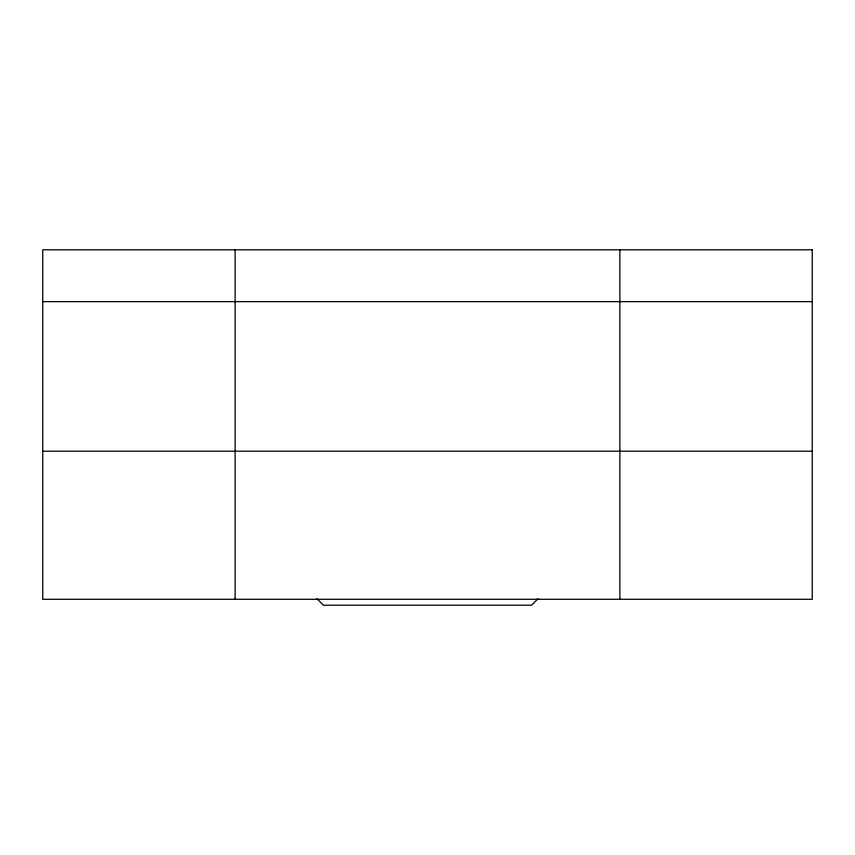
<?xml version="1.0" encoding="UTF-8"?>
<svg xmlns="http://www.w3.org/2000/svg" width="855" height="855" viewBox="0 0 855 855"><rect width="100%" height="100%" fill="white"/><g stroke="black" fill="none" stroke-linecap="round" stroke-linejoin="round"><path stroke-width="1.28" d="M538.073 598.724L531.575 605.212L323.425 605.212L316.927 598.724M42.75 301.623L812.25 301.623M42.75 451.194L812.25 451.194M619.875 249.788L619.875 599.28M235.125 249.788L235.125 599.28M812.25 249.788L42.75 249.788L42.75 599.28L812.25 599.28L812.25 249.788"/></g></svg>
